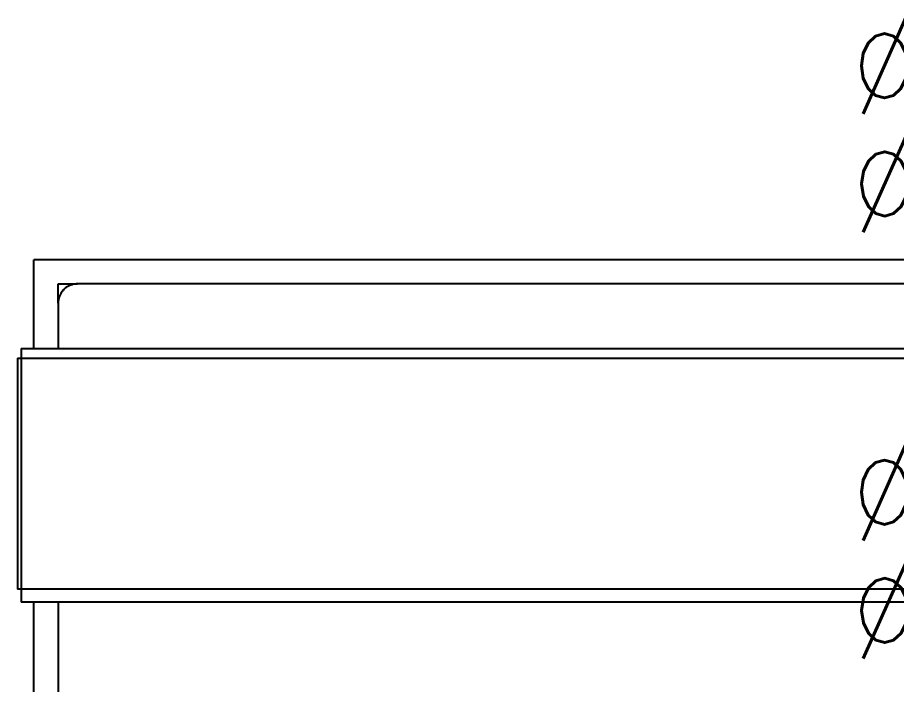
# Model space of a CAD drawing. Header units: metres. Extents: x -658 to -58, y -713 to -118.
# Drawn here: x -226.54 to -224.717, y -206.062 to -204.678 of the extents above; entities that cross this region are included whole.
import ezdxf
from ezdxf.enums import TextEntityAlignment as Align

# ---------------------------------------------------------------- set-up
doc = ezdxf.new("R2010")
doc.units = ezdxf.units.M
doc.header["$LTSCALE"] = 100
doc.layers.add('plan', color=8, linetype='Continuous')
doc.layers.add('WATER TEXT', color=3, linetype='Continuous')
doc.styles.add('TIMES', font='simplex.shx', dxfattribs={"width": 0.8, "height": 0.4})

# ---------------------------------------------------------------- blocks, each defined once
blk = doc.blocks.new('Modern_Bed_13665 - Modern_Bed_13665-V4-الدور الاول')
for p, q in [((0.95, 0.7743), (0.95, -0.7347)), ((0.9, -0.7347), (0.9, 0.6537)), ((-0.8839, -0.7347), (0.8771, -0.7347)), ((0.8771, -0.7347), (0.912, -0.7347)), ((0.912, -0.7347), (0.9205, -0.7347)), ((0.9205, -0.7347), (0.9478, -0.7347)), ((0.9478, -0.7347), (0.9565, -0.7347)), ((0.9565, -0.7347), (0.9765, -0.7347)), ((0.9765, -1.2613), (0.9765, -0.7347)), ((-0.8891, -0.7614), (0.884, -0.7614)), ((0.884, -0.7614), (0.9189, -0.7614)), ((0.9189, -0.7614), (0.928, -0.7614)), ((0.928, -0.7614), (0.9553, -0.7614)), ((0.9553, -0.7614), (0.964, -0.7614)), ((0.964, -0.7614), (0.984, -0.7614)), ((0.984, -1.241), (0.984, -0.7614)), ((0.884, -1.241), (-0.8891, -1.241)), ((0.9189, -1.241), (0.884, -1.241)), ((0.928, -1.241), (0.9189, -1.241)), ((0.9553, -1.241), (0.928, -1.241)), ((0.964, -1.241), (0.9553, -1.241)), ((0.984, -1.241), (0.964, -1.241)), ((0.8771, -1.2613), (-0.8839, -1.2613)), ((0.912, -1.2613), (0.8771, -1.2613)), ((0.9, -1.3551), (0.9, -1.2613)), ((0.9205, -1.2613), (0.912, -1.2613)), ((0.9478, -1.2613), (0.9205, -1.2613)), ((0.9565, -1.2613), (0.9478, -1.2613)), ((0.95, -1.2613), (0.95, -1.4451)), ((0.9765, -1.2613), (0.9565, -1.2613)), ((0.9, -1.3551), (0.9, -1.3951)), ((-0.86, -1.3951), (0.86, -1.3951)), ((0.9, -1.3951), (0.86, -1.3951)), ((-0.95, -1.4451), (0.95, -1.4451))]:
    blk.add_line(p, q)
at = {"flags": 128}
blk.add_lwpolyline([(0.86, -1.3951), (0.8616, -1.395), (0.8632, -1.3949), (0.8648, -1.3948), (0.8664, -1.3945), (0.8679, -1.3943), (0.8695, -1.3939), (0.8711, -1.3935), (0.8726, -1.393), (0.8741, -1.3925), (0.8756, -1.3919), (0.877, -1.3912), (0.8785, -1.3905), (0.8799, -1.3898), (0.8812, -1.3889), (0.8826, -1.3881), (0.8839, -1.3871), (0.8852, -1.3862), (0.8864, -1.3851), (0.8876, -1.384), (0.8887, -1.3829), (0.8898, -1.3818), (0.8908, -1.3805), (0.8918, -1.3793), (0.8928, -1.378), (0.8937, -1.3767), (0.8945, -1.3753), (0.8953, -1.3739), (0.896, -1.3725), (0.8967, -1.371), (0.8973, -1.3695), (0.8978, -1.368), (0.8983, -1.3665), (0.8987, -1.365), (0.8991, -1.3634), (0.8994, -1.3619), (0.8997, -1.3603), (0.8998, -1.3587), (0.8999, -1.3571), (0.9, -1.3555), (0.9, -1.3551)], dxfattribs=at)
for start, end in [(345, 0), (270, 330)]:
    blk.add_arc((0.86, -1.3551), 0.04, start, end)
blk = doc.blocks.new('A$Cb06f5615')
at = {"layer": 'plan', "rotation": 180}
blk.add_blockref('Modern_Bed_13665 - Modern_Bed_13665-V4-الدور الاول', (-37.3535, 4.6295), dxfattribs=at)

msp = doc.modelspace()

# ---------------------------------------------------------------- block references
at = {"layer": 'plan'}
msp.add_blockref('A$Cb06f5615', (-188.202, -211.2557), dxfattribs=at)

# ---------------------------------------------------------------- texts
at = {"layer": 'WATER TEXT', "color": 3, "style": 'TIMES', "width": 0.8}
for s, p in [('∅20 CWP TD', (-224.1414, -204.7783)), ('∅20 HWP TD', (-224.1375, -205.0235)), ('∅20 CWP TD', (-224.1414, -205.6635)), ('∅20 HWP TD', (-224.1375, -205.9087))]:
    msp.add_text(s, height=0.2, dxfattribs=at).set_placement(p, align=Align.MIDDLE_CENTER)

doc.saveas('drawing.dxf')
